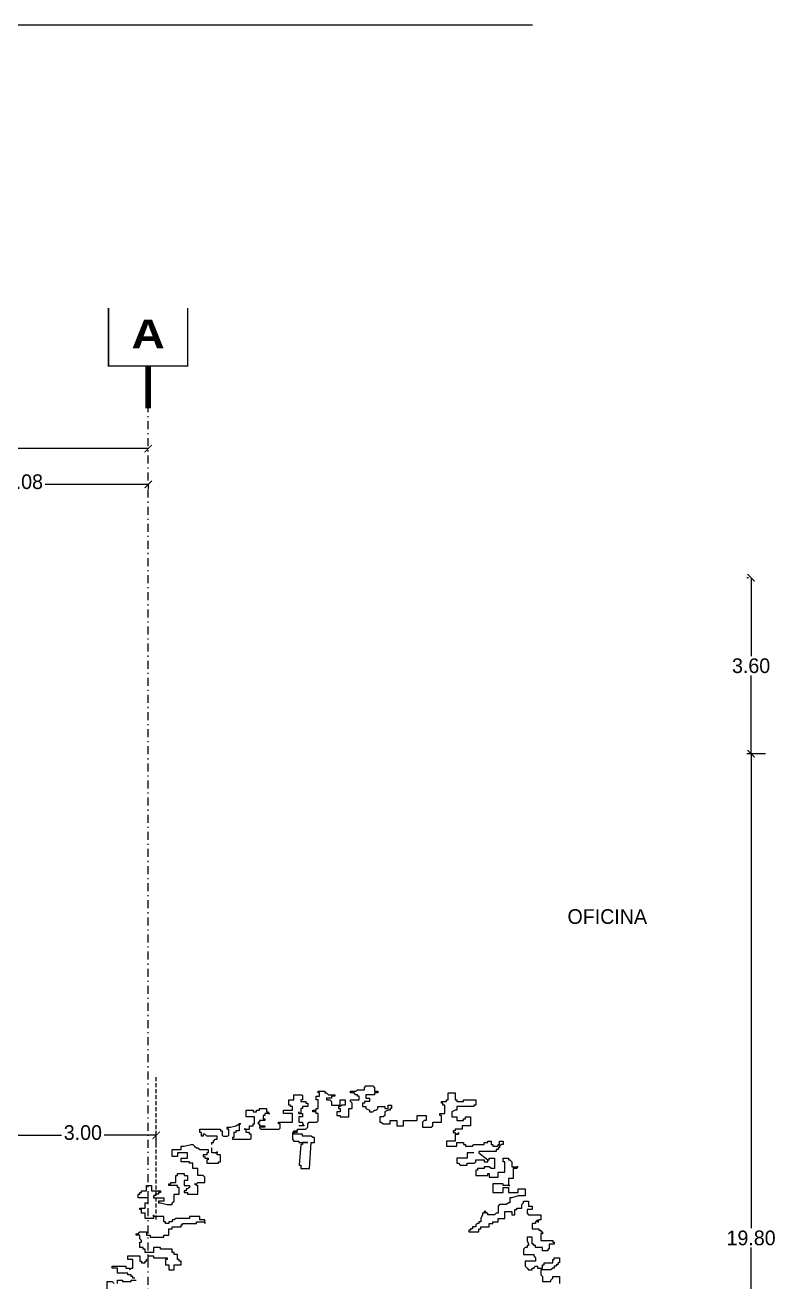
# Model space of a CAD drawing. Header units: millimetres. Extents: x -101 to 3415, y -52 to 1366.
# Drawn here: x 330.2 to 400.3, y 114.2 to 231.7 of the extents above; entities that cross this region are included whole.
import ezdxf
from ezdxf.enums import TextEntityAlignment as Align

# ---------------------------------------------------------------- set-up
doc = ezdxf.new("R2010")
doc.units = ezdxf.units.MM
for name, pattern in [('DASHDOT2', [0.5, 0.25, -0.125, 0, -0.125]), ('HIDDEN', [0.375, 0.25, -0.125]), ('OCULTA3', [0.45, 0.3, -0.15])]:
    doc.linetypes.add(name, pattern=pattern)
doc.layers.add('00_ARQ', color=8, linetype='Continuous')
doc.styles.add('protot1', font='')
doc.styles.get('protot1').set_extended_font_data('Arial Black')

# ---------------------------------------------------------------- blocks, each defined once
blk = doc.blocks.new('_ArchTick')
at = {"color": 0, "linetype": 'ByBlock', "const_width": 0.15}
blk.add_lwpolyline([(-0.5, -0.5), (0.5, 0.5)], dxfattribs=at)
blk = doc.blocks.new('EJE_HOR')
at = {"color": 1, "linetype": 'Continuous', "const_width": 0.025}
blk.add_lwpolyline([(-0.616, 0.909), (-0.616, 0.005), (0.616, 0.005), (0.616, 0.909)], dxfattribs=at)
at = {"color": 2, "linetype": 'Continuous', "const_width": 0.09}
blk.add_lwpolyline([(0, 0), (0, -0.652)], dxfattribs=at)
at = {"color": 4, "style": 'protot1', "oblique": 360}
blk.add_attdef('EJE', text='', height=0.45, dxfattribs=at).set_placement((0, 0.279), align=Align.CENTER)

msp = doc.modelspace()

# ---------------------------------------------------------------- linework, layer by layer
at = {"layer": '00_ARQ', "color": 1}
msp.add_line((377.652, 231.674), (288.747, 231.674), dxfattribs=at)
at = {"layer": '00_ARQ', "color": 9, "linetype": 'DASHDOT2', "ltscale": 3}
msp.add_line((341.707, 38.695), (341.707, 195.855), dxfattribs=at)
at = {"layer": '00_ARQ', "color": 9, "linetype": 'Continuous'}
for p, q in [((341.709, 192.072), (274.965, 192.072)), ((341.709, 192.3), (341.709, 192.483)), ((398.099, 179.998), (398.099, 172.674)), ((398.099, 163.536), (398.099, 170.86))]:
    msp.add_line(p, q, dxfattribs=at)
at = {"layer": '00_ARQ', "color": 9}
for p, q in [((341.709, 188.72), (332.075, 188.72)), ((341.709, 188.729), (341.709, 188.308)), ((399.451, 163.536), (397.687, 163.536)), ((398.099, 163.536), (398.099, 119.17)), ((342.462, 126.896), (342.462, 128.274)), ((328.744, 127.863), (333.618, 127.863)), ((342.462, 127.863), (337.588, 127.863)), ((398.099, 72.992), (398.099, 117.358))]:
    msp.add_line(p, q, dxfattribs=at)
at = {"layer": '00_ARQ', "color": 9, "linetype": 'OCULTA3'}
for p, q in [((397.87, 179.998), (397.687, 179.998)), ((397.87, 163.536), (397.687, 163.536))]:
    msp.add_line(p, q, dxfattribs=at)
at = {"layer": '00_ARQ', "color": 9, "linetype": 'HIDDEN', "ltscale": 1.5}
msp.add_lwpolyline([(342.462, 119.988), (342.462, 133.346)], dxfattribs=at)
at = {"layer": '00_ARQ', "color": 9}
for points in [[(347.668, 127.008), (347.668, 127.18), (347.806, 127.18), (347.806, 127.317), (347.978, 127.489), (348.149, 127.489), (348.149, 127.799), (347.187, 127.799), (347.016, 127.97), (346.844, 127.97), (346.844, 127.799), (346.706, 127.799), (346.706, 128.142), (346.534, 128.142), (346.534, 128.439, -0.4142136), (346.547, 128.452), (348.459, 128.452), (348.459, 128.28), (348.63, 128.28), (348.63, 127.923, 0.4142136), (348.755, 127.799), (349.124, 127.799, 0.4142136), (349.249, 127.923), (349.249, 128.452), (349.111, 128.452), (349.111, 128.624), (349.421, 128.624), (349.902, 128.761), (350.211, 128.933), (350.383, 128.933), (350.211, 128.933), (350.211, 128.28), (349.902, 128.28), (349.902, 128.142), (349.73, 128.142), (349.73, 127.661), (349.593, 127.661), (349.593, 127.489), (351.22, 127.489, 0.4142136), (351.345, 127.614), (351.345, 127.97), (351.173, 127.97), (351.173, 128.142), (350.864, 128.142), (350.864, 128.452), (350.692, 128.452), (351.173, 128.452), (351.173, 128.761), (351.517, 128.761), (351.517, 128.933), (351.654, 128.933), (351.654, 129.586), (350.864, 129.586), (350.864, 130.205), (351.517, 130.205), (351.517, 130.068), (351.826, 130.068), (351.826, 130.205), (352.135, 130.205), (352.135, 130.377), (352.788, 130.377), (352.788, 130.068), (352.925, 130.068), (352.925, 129.896), (353.097, 129.896), (352.616, 129.896), (352.616, 129.724), (352.479, 129.724), (352.479, 129.415), (352.616, 129.415), (352.616, 129.243), (352.135, 129.243), (352.135, 129.105), (351.998, 129.105), (351.998, 128.933), (352.135, 128.933), (352.135, 128.761), (352.616, 128.761), (352.616, 128.624), (352.135, 128.624), (352.135, 128.576, 0.4142136), (352.26, 128.452), (353.935, 128.452, 0.4142136), (354.059, 128.576), (354.059, 128.933), (353.888, 128.933), (353.888, 129.105), (355.193, 129.105), (355.193, 129.896), (354.369, 129.896), (354.369, 130.205), (355.193, 130.205), (355.193, 130.549), (355.021, 130.549), (355.021, 130.687), (354.85, 130.687), (354.85, 131.168), (355.331, 131.168), (355.331, 131.649), (356.031, 131.649, -0.4142136), (356.155, 131.525), (356.155, 131.168), (355.984, 131.168), (355.984, 131.031), (356.465, 131.031), (356.465, 130.859), (356.636, 130.859), (356.636, 130.549), (356.155, 130.549), (356.155, 130.377), (355.984, 130.377), (355.984, 129.896), (355.812, 129.896), (355.812, 130.068), (355.812, 129.896), (356.155, 129.896), (356.155, 129.586), (355.812, 129.586), (355.812, 129.105), (356.155, 129.105), (356.155, 128.933), (356.293, 128.761), (355.812, 128.761)], [(355.674, 128.142), (355.193, 128.142), (355.193, 127.489), (355.331, 127.317), (355.812, 127.317), (355.812, 127.18), (356.636, 127.18), (356.155, 127.18), (356.155, 127.008), (355.984, 127.008), (355.823, 125.083), (355.995, 125.083), (355.995, 124.774), (356.785, 124.774), (356.946, 127.18), (357.255, 127.18), (357.255, 127.661), (357.117, 127.661), (356.946, 127.799), (356.155, 127.799), (356.155, 127.97), (355.331, 127.97), (355.331, 128.28), (355.674, 128.28), (355.674, 128.452), (356.465, 128.452), (356.636, 128.624), (356.636, 128.933), (356.774, 129.105), (357.474, 129.105, 0.4142136), (357.598, 129.23), (357.598, 129.896), (357.427, 129.896), (357.427, 130.068), (357.117, 130.068), (357.117, 130.205), (357.427, 130.205), (357.427, 130.377), (357.598, 130.377), (357.598, 131.168), (357.427, 131.168), (357.427, 131.512), (357.736, 131.512), (357.736, 131.821), (357.598, 131.821), (357.598, 131.993), (358.217, 131.993), (358.217, 131.821), (358.389, 131.821), (358.561, 131.649), (359.179, 131.649), (359.179, 131.512), (358.87, 131.512), (358.87, 131.34), (358.389, 131.34), (358.389, 131.168), (358.698, 131.168), (358.87, 131.031), (358.87, 130.687), (359.66, 130.687), (359.66, 131.168), (360.141, 131.168), (360.141, 130.687), (359.832, 130.687), (359.66, 130.549), (359.523, 130.549), (359.523, 130.377), (359.66, 130.377), (359.66, 130.068), (359.351, 130.068), (359.351, 129.724), (359.66, 129.724), (359.66, 129.586), (360.485, 129.586), (360.485, 130.377), (360.794, 130.377), (360.794, 130.859), (360.622, 131.031), (360.622, 131.168), (361.447, 131.168), (361.447, 131.512), (361.275, 131.512), (361.275, 131.649), (361.103, 131.649), (360.966, 131.821), (360.622, 131.821), (360.622, 131.993), (361.103, 131.993), (361.275, 132.131), (361.928, 132.131), (361.928, 132.303), (362.065, 132.475), (362.718, 132.475), (362.89, 132.303), (362.89, 131.993), (363.199, 131.993), (363.199, 131.821), (362.89, 131.821), (362.89, 131.649), (362.065, 131.649), (362.065, 131.34), (362.409, 131.34), (362.409, 131.031), (361.928, 131.031), (361.928, 130.859), (361.756, 130.859), (361.756, 130.549), (362.065, 130.549), (362.065, 130.377), (362.409, 130.205), (362.409, 130.068), (362.718, 130.068), (362.89, 130.205), (363.027, 130.205), (363.199, 130.377), (363.199, 130.549), (363.852, 130.549), (363.852, 130.377), (364.161, 130.377), (364.161, 130.687), (364.47, 130.687), (364.47, 130.377), (364.333, 130.377), (364.333, 130.205), (364.161, 130.205), (363.852, 130.068), (363.852, 129.896)]]:
    msp.add_lwpolyline(points, format="xyb", dxfattribs=at)
for points in [[(363.852, 130.068), (363.852, 129.724), (363.68, 129.586), (363.371, 129.586), (363.371, 129.105), (363.508, 129.105), (363.68, 128.933), (364.333, 128.933), (364.333, 129.243), (364.951, 129.243), (364.951, 128.761), (365.604, 128.761), (365.604, 129.243), (366.876, 129.243), (366.876, 129.724), (367.7, 129.724), (367.7, 129.243), (367.528, 129.243), (367.357, 129.105), (367.357, 128.624), (368.181, 128.624), (368.319, 128.761), (368.319, 129.105), (369.143, 129.105), (369.143, 129.724), (368.972, 129.724), (368.972, 129.896), (369.453, 129.896), (369.453, 130.687), (369.281, 130.687), (369.281, 130.859), (369.143, 130.859), (369.143, 131.031), (369.624, 131.031), (369.624, 131.168), (369.762, 131.168), (369.762, 131.821), (370.415, 131.821), (370.415, 131.168), (370.587, 131.168), (370.587, 131.031), (371.205, 131.031), (371.205, 131.168), (372.339, 131.168), (372.339, 130.687), (372.167, 130.687), (372.167, 130.549), (370.587, 130.549), (370.587, 130.205), (370.415, 130.205), (370.106, 130.068), (370.106, 129.586), (370.587, 129.586), (370.587, 129.243), (371.205, 129.243), (371.205, 129.415), (371.377, 129.415), (371.377, 129.586), (371.858, 129.586), (371.858, 128.761), (371.068, 128.761), (371.068, 128.452), (370.415, 128.452), (370.415, 128.28), (370.243, 128.28), (370.243, 128.142), (370.415, 128.142), (370.415, 127.97), (370.724, 127.97), (370.724, 128.142), (370.724, 127.97), (370.415, 127.97), (370.415, 127.317), (369.624, 127.317), (369.624, 126.836), (370.587, 126.836), (370.587, 127.18), (371.205, 127.18), (371.205, 127.008), (371.377, 127.008), (371.377, 126.836), (372.03, 126.836), (372.167, 127.008), (373.129, 127.008), (373.129, 127.18), (373.473, 127.18), (373.473, 127.317), (373.782, 127.317), (373.782, 127.008), (373.954, 127.008), (373.954, 126.836), (374.435, 126.836), (374.435, 127.008), (374.572, 127.008), (374.572, 127.317), (374.916, 127.317), (374.916, 127.008), (374.744, 127.008), (374.572, 126.836), (374.572, 126.698), (374.435, 126.698), (374.435, 126.526), (374.263, 126.526), (374.263, 126.354), (372.648, 126.354), (372.648, 126.217), (373.473, 125.564)], [(341.415, 120.578), (341.071, 120.578), (341.071, 120.922), (340.934, 120.922), (340.934, 121.059), (341.415, 121.059), (341.415, 121.541), (341.724, 121.541), (341.724, 122.022), (340.762, 122.022), (340.762, 122.366), (340.934, 122.366), (340.934, 122.504), (341.071, 122.504), (341.071, 122.675), (341.552, 122.675), (341.552, 123.157), (342.033, 123.157), (342.033, 122.675), (342.858, 122.675), (342.858, 122.504), (342.686, 122.504), (342.686, 122.366), (342.377, 122.366), (342.377, 122.194), (342.205, 122.194), (342.205, 122.022), (343.167, 122.022), (343.167, 121.713), (342.686, 121.713), (342.686, 121.541), (342.858, 121.541), (343.476, 121.403), (343.957, 121.403), (343.957, 121.541), (344.129, 121.713), (344.129, 122.366), (344.61, 122.366), (344.61, 122.985), (344.439, 122.985), (344.439, 123.157), (343.648, 123.157), (343.648, 123.329), (343.82, 123.329), (343.82, 123.466), (344.301, 123.466), (344.301, 124.12), (344.439, 124.12), (344.439, 124.291), (345.091, 124.291), (345.091, 124.12), (345.401, 124.12), (345.401, 123.638), (345.091, 123.638), (345.091, 123.157), (345.572, 123.157), (345.572, 122.985), (345.401, 122.847), (345.263, 122.847), (345.263, 122.675), (345.091, 122.675), (345.091, 122.504), (345.401, 122.504), (345.401, 122.366), (346.363, 122.366), (346.363, 123.157), (346.225, 123.157), (346.053, 123.329), (346.225, 123.329), (346.363, 123.466), (347.016, 123.466), (347.016, 123.948), (346.844, 124.12), (346.363, 124.12), (346.363, 124.773), (345.882, 124.773), (345.882, 125.254), (345.572, 125.254), (345.572, 125.392), (344.782, 125.392), (344.782, 125.736), (345.401, 125.736), (345.401, 126.217), (344.439, 126.217), (344.439, 125.873), (343.957, 125.873), (343.957, 126.526), (344.782, 126.526), (344.782, 126.836), (345.091, 126.836), (345.744, 127.008), (345.882, 127.008), (346.053, 126.836), (346.225, 126.698), (346.363, 126.698), (346.534, 126.526), (347.325, 126.526), (347.325, 126.217), (347.187, 126.217), (347.187, 126.045), (346.844, 126.045), (346.844, 125.873), (347.016, 125.873), (347.016, 125.736), (347.325, 125.736), (347.325, 125.564), (347.187, 125.564), (347.187, 125.254), (348.287, 125.254), (348.287, 125.392), (348.459, 125.392), (348.459, 126.045), (348.149, 126.045), (348.149, 126.217), (347.978, 126.217), (348.149, 126.217), (348.149, 126.354), (348.149, 126.217), (347.668, 126.217), (347.668, 126.698)], [(372.167, 126.217), (371.549, 126.217), (371.549, 125.736), (370.587, 125.736), (370.587, 125.254), (370.724, 125.254), (370.896, 125.082), (371.549, 125.082), (371.549, 125.254), (372.167, 125.254), (372.339, 125.392), (372.339, 125.564), (373.129, 125.564), (373.129, 125.392), (373.473, 125.392), (373.473, 125.564), (373.61, 125.564), (373.61, 125.736), (374.091, 125.736), (374.091, 124.773), (373.782, 124.773), (373.61, 124.91), (373.129, 124.91), (373.129, 124.773), (372.511, 124.773), (372.511, 124.601), (372.339, 124.601), (372.339, 124.12), (373.473, 124.12), (373.473, 124.291), (373.61, 124.291), (373.61, 123.948), (374.435, 123.948), (374.435, 124.429), (375.053, 124.429), (375.053, 125.392), (374.916, 125.392), (374.916, 125.736), (375.397, 125.736), (375.397, 125.564), (375.534, 125.564), (375.706, 125.392), (375.706, 124.91), (376.325, 124.91), (376.187, 124.91), (376.187, 124.773), (375.844, 124.773), (375.844, 123.81), (375.397, 123.81), (375.397, 123.157), (375.534, 123.157), (374.916, 123.157), (374.916, 123.329), (373.954, 123.329), (373.954, 122.504), (374.916, 122.504), (374.916, 122.985), (375.397, 122.985), (375.397, 122.504), (376.325, 122.504), (376.325, 122.847), (376.978, 122.847), (376.978, 122.194), (376.325, 122.194), (375.706, 122.022), (375.534, 122.022), (375.534, 121.541), (375.397, 121.541), (375.225, 121.403), (374.572, 121.403), (374.435, 121.231), (374.435, 120.578), (374.263, 120.578), (374.091, 120.441), (373.473, 120.441), (373.473, 120.578), (373.301, 120.578), (373.301, 120.75), (373.129, 120.75), (373.129, 120.578), (372.992, 120.578), (372.992, 120.441), (372.82, 120.097), (372.82, 119.787), (372.648, 119.787), (372.648, 119.615), (372.511, 119.615), (372.339, 119.478), (372.339, 119.306), (372.03, 119.306), (372.03, 119.134), (371.858, 119.134), (371.858, 118.996), (371.686, 118.996), (371.686, 118.825), (372.648, 118.825), (372.648, 119.134), (372.82, 119.134), (372.82, 119.306), (373.61, 119.306), (373.61, 119.615), (373.954, 119.615), (373.954, 119.787), (374.435, 119.787), (374.435, 120.097), (375.053, 120.097), (375.053, 120.75), (375.706, 120.75), (375.706, 120.441), (375.844, 120.441)], [(375.844, 120.441), (376.015, 120.441), (376.015, 120.922), (376.187, 120.922), (376.187, 121.059), (376.668, 121.059), (376.668, 121.403), (376.806, 121.541), (376.806, 121.713), (377.287, 121.713), (377.287, 121.231), (377.63, 121.231), (377.63, 120.922), (377.149, 120.922), (377.149, 120.578), (377.287, 120.441), (378.421, 120.441), (378.421, 119.959), (378.249, 119.959), (378.111, 119.787), (378.249, 119.787), (378.111, 119.787), (378.111, 119.959), (377.94, 119.787), (377.94, 119.615), (377.63, 119.615), (377.63, 119.134), (378.249, 119.134), (378.249, 118.996), (378.421, 118.996), (378.421, 118.825), (378.592, 118.825), (378.592, 118.653), (378.421, 118.653), (378.421, 118.034), (379.555, 118.034), (379.555, 117.862), (379.692, 117.862), (379.692, 117.69), (379.211, 117.69), (379.211, 117.209), (379.073, 117.209), (379.073, 117.071), (378.592, 117.071), (378.592, 117.38), (377.94, 117.38), (377.94, 117.552), (377.768, 117.552), (377.768, 117.69), (377.63, 117.69), (377.63, 118.343), (377.149, 118.343), (377.149, 118.034), (377.287, 117.69), (377.287, 117.552), (377.149, 117.552), (377.149, 117.38), (376.978, 117.38), (376.806, 117.209), (376.806, 116.727), (377.768, 116.727), (377.768, 116.59), (377.94, 116.418), (377.94, 116.108), (376.978, 116.108), (376.978, 115.627), (377.149, 115.455), (377.287, 115.283), (377.63, 115.283), (377.63, 115.455), (377.768, 115.455), (377.94, 115.627), (378.111, 115.627), (378.111, 115.455), (378.592, 115.455), (378.592, 115.764), (378.73, 115.764), (378.73, 115.936), (379.555, 115.936), (379.555, 116.246), (379.692, 116.246), (379.692, 116.418), (380.173, 116.418), (380.173, 115.936), (380.036, 115.936), (380.036, 115.764), (379.864, 115.764), (379.864, 115.627), (379.692, 115.627), (379.692, 115.455), (379.555, 115.455), (379.383, 115.283), (378.421, 115.283), (378.421, 114.802), (378.592, 114.664), (378.592, 114.183), (379.383, 114.183), (379.383, 114.32), (379.555, 114.492), (379.555, 114.664), (380.173, 114.664), (380.173, 114.011)], [(341.071, 117.862), (341.071, 118.034), (340.934, 118.171), (340.934, 118.515), (340.59, 118.515), (340.59, 118.653), (340.762, 118.653), (340.934, 118.825), (341.552, 118.825), (341.552, 118.515), (341.896, 118.515), (341.896, 118.343), (343.167, 118.343), (343.167, 118.515), (343.648, 118.515), (343.648, 119.134), (343.957, 119.134), (343.957, 119.306), (344.782, 119.306), (344.782, 119.478), (344.92, 119.478), (344.92, 119.615), (346.225, 119.615), (346.225, 119.787), (347.016, 119.787), (347.016, 119.615), (347.016, 119.959), (346.534, 119.959), (346.534, 120.269), (345.572, 120.269), (345.572, 120.097), (344.301, 120.097), (344.129, 119.959), (343.957, 119.959), (343.957, 119.787), (343.648, 119.787), (343.648, 119.615), (343.339, 119.615), (343.339, 119.787), (343.167, 119.787), (343.167, 120.269), (342.205, 120.269), (342.205, 120.441), (342.205, 120.097), (341.415, 120.097), (341.415, 120.578)], [(340.453, 114.492), (340.281, 114.492), (340.281, 114.664), (340.109, 114.664), (340.109, 114.802), (339.8, 114.802), (339.8, 114.974), (338.838, 114.974), (338.838, 115.455), (338.357, 115.455), (338.357, 115.627), (339.628, 115.627), (339.628, 115.455), (339.972, 115.455), (339.972, 115.283), (340.109, 115.455), (340.281, 115.455), (340.281, 116.246), (339.8, 116.246), (339.8, 116.59), (340.934, 116.59), (340.934, 116.108), (341.071, 116.108), (341.071, 115.936), (341.415, 115.936), (341.415, 116.108), (341.552, 116.108), (341.552, 116.246), (341.724, 116.246), (341.724, 116.59), (342.205, 116.59), (342.205, 116.418), (343.476, 116.418), (343.476, 116.246), (343.339, 116.246), (343.339, 115.764), (343.648, 115.764), (343.648, 115.283), (344.129, 115.283), (344.129, 115.764), (344.782, 115.764), (344.782, 116.108), (344.61, 116.108), (344.61, 116.246), (344.439, 116.246), (344.439, 116.727), (344.129, 116.727), (344.129, 116.899), (343.957, 116.899), (343.957, 117.209), (342.858, 117.209), (342.858, 117.38), (342.205, 117.38), (342.205, 116.899), (341.415, 116.899), (341.415, 117.209), (341.243, 117.209), (341.243, 117.38), (340.934, 117.38), (340.934, 117.862), (341.071, 117.862)], [(337.876, 113.22), (337.876, 114.183), (338.357, 114.183), (338.529, 114.011)], [(338.838, 114.011), (338.838, 114.32), (339.319, 114.32), (339.319, 114.183), (340.109, 114.183), (340.109, 114.32), (340.59, 114.32)]]:
    msp.add_lwpolyline(points, dxfattribs=at)

# ---------------------------------------------------------------- block references
ref = msp.add_blockref('EJE_HOR', (341.707, 199.77), dxfattribs=dict(at, xscale=-6.001955441672643, yscale=6.001955441672828, zscale=6.001955441672887))
ref.add_attrib('EJE', 'A', dxfattribs={"layer": '0', "color": 4, "height": 2.701, "style": 'protot1'}).set_placement((341.702, 201.447), align=Align.CENTER)
at = {"layer": '00_ARQ', "color": 9, "linetype": 'Continuous', "xscale": 0.6859377647626195, "yscale": 0.6859377647626195, "zscale": 0.6859377647626195}
msp.add_blockref('_ArchTick', (341.709, 192.072), dxfattribs=at)
at = {"layer": '00_ARQ', "color": 9, "xscale": 0.6859377647626195, "yscale": 0.6859377647626195, "zscale": 0.6859377647626195}
for p in [(341.709, 188.72), (342.462, 127.863)]:
    msp.add_blockref('_ArchTick', p, dxfattribs=at)
for p, rotation in [((398.099, 179.998), 90), ((398.099, 163.536), 90), ((398.099, 163.536), 270)]:
    msp.add_blockref('_ArchTick', p, dxfattribs=dict(at, rotation=rotation))

# ---------------------------------------------------------------- texts
at = {"layer": '00_ARQ', "color": 9, "char_height": 1.3719, "attachment_point": 5}
for s, insert in [('\\A1;5.08', (330.086, 188.972)), ('\\A1;3.00', (335.603, 128.115)), ('\\A1;19.80', (398.099, 118.264))]:
    msp.add_mtext(s, dxfattribs=dict(at, insert=insert))
at = {"layer": '00_ARQ', "color": 9, "insert": (388.368, 149.007), "char_height": 1.3719, "attachment_point": 3}
msp.add_mtext_dynamic_manual_height_columns('OFICINA', width=121.94872, gutter_width=648.089, heights=[0], dxfattribs=at)

# ---------------------------------------------------------------- next in the draw order: texts
at = {"layer": '00_ARQ', "color": 9, "insert": (398.099, 171.767), "char_height": 1.3719, "attachment_point": 5, "bg_fill": 3, "box_fill_scale": 1.1, "bg_fill_color": 256, "bg_fill_true_color": 13158600, "bg_fill_transparency": 9312660}
msp.add_mtext('\\A1;3.60', dxfattribs=at)

doc.saveas('drawing.dxf')
